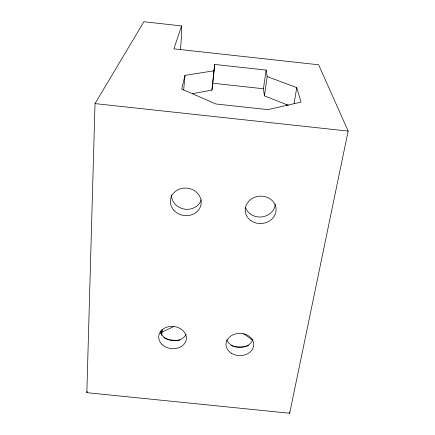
<?xml version="1.0" encoding="UTF-8"?>
<svg xmlns="http://www.w3.org/2000/svg" width="435" height="435" viewBox="0 0 435 435"><rect width="100%" height="100%" fill="white"/><g stroke="black" fill="none" stroke-linecap="round" stroke-linejoin="round"><path stroke-width="0.65" d="M181.585 25.921L173.902 48.845L318.637 64.782L348.163 131.093L289.672 413.25L86.837 392.658L95.015 103.612L143.893 21.75L181.585 25.921L181.368 38.22L180.4 49.726M161.673 335.39L162.424 329.387M183.673 90.023L184.973 75.364L214.058 70.791L214.662 64.434L266.106 70.084L267.199 76.62L264.42 95.825L288.416 105.368M192.352 93.683L211.965 90.099L214.662 64.434M211.965 90.099L214.058 70.791M264.42 95.825L263.425 88.762L266.106 70.084M160.972 333.797L161.586 329.866M286.703 105.797L286.915 104.465M294.125 103.421L296.752 87.598L267.199 76.62M184.973 75.364L181.727 89.088L215.929 103.981L267.835 109.631L301.053 102.111L296.752 87.598M86.837 392.658L87.201 391.348M162.19 332.052L173.723 326.538M212.633 83.21L263.425 88.762M95.015 103.612L348.163 131.093M243.763 333.748L252.43 340.018M289.531 411.907L289.672 413.25M180.117 339.98A23.468 19.075 6.5 0 1 163.832 337.718M201.253 199.757A15.16 13.577 8.1 0 1 184.369 209.083A15.16 13.577 8.1 0 1 171.559 194.815M248.662 345.488A23.441 19.004 0.6 0 1 230.974 345.526M275.252 204.091A15.165 13.501 -4.2 0 1 261.691 216.94A15.165 13.501 -4.2 0 1 245.498 207.305M252.844 339.713A13.643 10.984 0.7 0 1 239.875 347.521A13.643 10.984 0.7 0 1 226.749 339.778M186.104 334.504A13.659 11.027 6.5 0 1 172.483 340.67A13.659 11.027 6.5 0 1 160.336 331.845M161.923 344.308A13.893 11.141 6.4 0 0 185.56 341.888A13.893 11.141 6.4 0 0 170.123 326.457A13.893 11.141 6.4 0 0 161.923 344.308M231.425 353.258A13.876 11.098 0.7 0 0 253.638 346.015A13.876 11.098 0.7 0 0 234.579 334.21A13.876 11.098 0.7 0 0 231.425 353.258M251.049 220.724A15.453 13.697 -4.1 0 0 275.921 211.606A15.453 13.697 -4.1 0 0 254.948 197.185A15.453 13.697 -4.1 0 0 251.049 220.724M173.891 210.306A15.448 13.773 8 0 0 200.23 207.125A15.448 13.773 8 0 0 183.26 188.186A15.448 13.773 8 0 0 173.891 210.306"/></g></svg>
